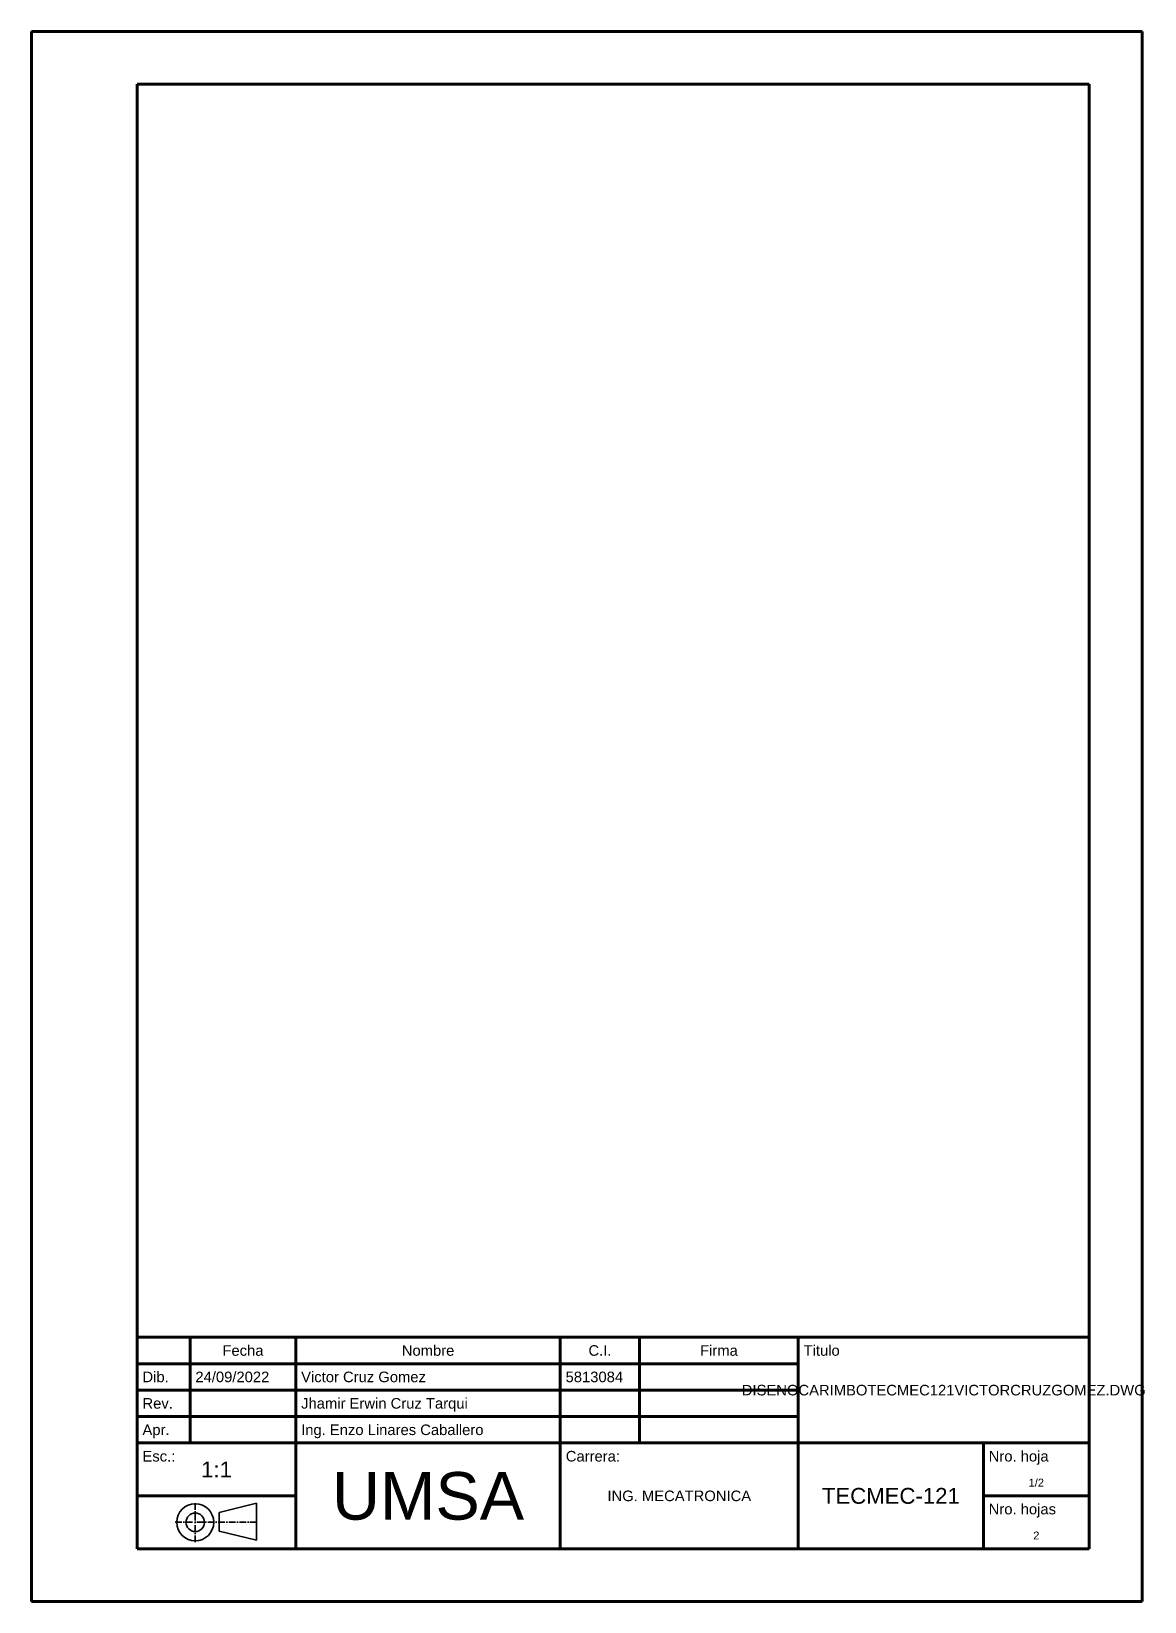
# Model space of a CAD drawing. Header units: millimetres. Extents: x 46 to 256, y -237 to 60.
import ezdxf
from ezdxf.enums import TextEntityAlignment as Align

# ---------------------------------------------------------------- set-up
doc = ezdxf.new("R2010")
doc.units = ezdxf.units.MM
doc.header["$MEASUREMENT"] = 0
doc.linetypes.add('CENTER', pattern=[2, 1.25, -0.25, 0.25, -0.25])
doc.layers.add('Contornos', color=7, linetype='Continuous', lineweight=70)
doc.layers.add('SimboloProy', color=30, linetype='Continuous', lineweight=35)
doc.layers.add('Textos', color=4, linetype='Continuous')
doc.styles.get("Standard").update_dxf_attribs({"font": 'arial.ttf'})

# ---------------------------------------------------------------- blocks, each defined once
blk = doc.blocks.new('*U1')
at = {"layer": 'SimboloProy', "color": 0, "linetype": 'CENTER', "transparency": 16777216}
for p, q in [((0, 0.35), (0, 3.77)), ((-3.77, 0), (-0.35, 0)), ((0.35, 0), (11.82, 0)), ((0, -3.77), (0, -0.35))]:
    blk.add_line(p, q, dxfattribs=at)
at = {"layer": 'SimboloProy', "color": 0, "linetype": 'Continuous', "transparency": 16777216}
for p, q in [((-0.17, 0), (0.17, 0)), ((0, -0.17), (0, 0.17))]:
    blk.add_line(p, q, dxfattribs=at)

msp = doc.modelspace()

# ---------------------------------------------------------------- linework, layer by layer
at = {"layer": 'Contornos'}
for p, q in [((45.97, 60.42), (255.97, 60.42)), ((45.97, -236.58), (45.97, 60.42)), ((255.97, 60.42), (255.97, -236.58)), ((65.97, -226.58), (65.97, 50.42)), ((65.97, 50.42), (245.97, 50.42)), ((245.97, 50.42), (245.97, -226.58)), ((245.97, -186.58), (65.97, -186.58)), ((75.97, -206.58), (75.97, -186.58)), ((95.97, -226.58), (95.97, -186.58)), ((145.97, -226.58), (145.97, -186.58)), ((160.97, -206.58), (160.97, -186.58)), ((190.97, -226.58), (190.97, -186.58)), ((190.97, -191.58), (65.97, -191.58)), ((190.97, -196.58), (65.97, -196.58)), ((190.97, -201.58), (65.97, -201.58)), ((245.97, -206.58), (65.97, -206.58)), ((225.97, -226.58), (225.97, -206.58)), ((95.97, -216.58), (65.97, -216.58)), ((245.97, -216.58), (225.97, -216.58)), ((245.97, -226.58), (65.97, -226.58)), ((255.97, -236.58), (45.97, -236.58))]:
    msp.add_line(p, q, dxfattribs=at)
at = {"layer": 'SimboloProy'}
for p, q in [((81.5, -219.74), (88.5, -217.99)), ((81.5, -221.49), (81.5, -219.74)), ((88.5, -221.49), (88.5, -217.99)), ((81.5, -221.49), (81.5, -223.24)), ((88.5, -221.49), (88.5, -224.99)), ((81.5, -223.24), (88.5, -224.99))]:
    msp.add_line(p, q, dxfattribs=at)
for radius in [3.5, 1.75]:
    msp.add_circle((76.95, -221.58), radius, dxfattribs=at)

# ---------------------------------------------------------------- block references
at = {"layer": 'SimboloProy', "linetype": 'CENTER'}
msp.add_blockref('*U1', (76.95, -221.58), dxfattribs=at)

# ---------------------------------------------------------------- texts
at = {"layer": 'Textos'}
for s, height, p in [('Fecha', 2, (85.97, -189.08)), ('Nombre', 2, (120.97, -189.08)), ('C.I.', 2, (153.47, -189.08)), ('Firma', 2, (175.97, -189.08)), ('DISENOCARIMBOTECMEC121VICTORCRUZGOMEZ.DWG', 2, (218.47, -196.58)), ('1:1', 3, (80.97, -211.58)), ('UMSA', 9, (120.97, -216.58)), ('1/2', 1.5, (235.97, -214.08)), ('ING. MECATRONICA', 2, (168.47, -216.58)), ('TECMEC-121', 3, (208.47, -216.58)), ('2', 1.5, (235.97, -224.08))]:
    msp.add_text(s, height=height, dxfattribs=at).set_placement(p, align=Align.MIDDLE_CENTER)
for s, p in [('Titulo', (191.97, -189.08)), ('Dib.', (66.97, -194.08)), ('24/09/2022', (76.97, -194.08)), ('Victor Cruz Gomez', (96.97, -194.08)), ('5813084', (146.97, -194.08)), ('Rev.', (66.97, -199.08)), ('Jhamir Erwin Cruz Tarqui', (96.97, -199.08)), ('Apr.', (66.97, -204.08)), ('Ing. Enzo Linares Caballero', (96.97, -204.08)), ('Esc.:', (66.97, -209.08)), ('Carrera:', (147.01, -209.08)), ('Nro. hoja', (226.97, -209.08)), ('Nro. hojas', (226.97, -219.08))]:
    msp.add_text(s, height=2, dxfattribs=at).set_placement(p, align=Align.MIDDLE_LEFT)

doc.saveas('drawing.dxf')
